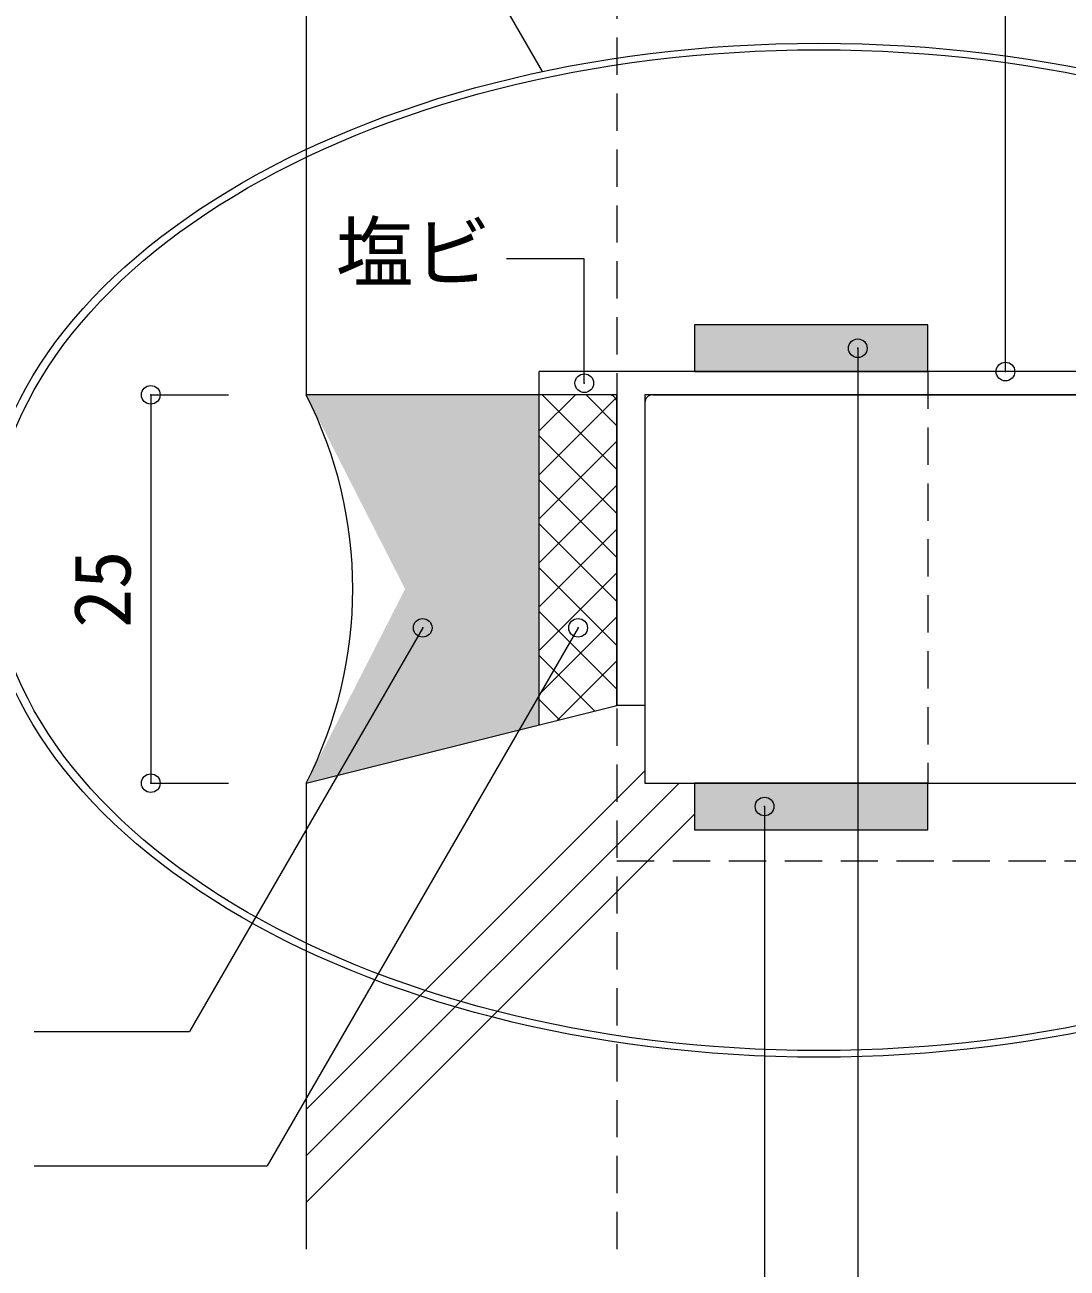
# Model space of a CAD drawing. Units: millimetres at full size, sheet at 1:2; details may follow other scales. Extents: x -874 to 280, y -194 to 194.
# Drawn here: x -707.1 to -640, y -152 to -72 of the extents above; entities that cross this region are included whole.
import ezdxf
from ezdxf.enums import TextEntityAlignment as Align

# ---------------------------------------------------------------- set-up
doc = ezdxf.new("R2010")
doc.units = ezdxf.units.MM
doc.header["$LTSCALE"] = 2
doc.header["$PDMODE"] = 32
doc.header["$PDSIZE"] = 1.2
doc.linetypes.add('DASHED1', pattern=[1.8, 1.2, -0.6])
doc.layers.add('1-0_', color=5, linetype='Continuous', lineweight=9)
doc.styles.add('ＭＳ ゴシック', font='')
doc.styles.get('ＭＳ ゴシック').set_extended_font_data('MS Gothic')

msp = doc.modelspace()

# ---------------------------------------------------------------- linework, layer by layer
at = {"layer": '1-0_', "color": 7}
for p, q in [((-689, 179.2), (-689, -95.8)), ((-644, -94.3), (-644, -54.3)), ((-636, -94.3), (-674, -94.3)), ((-674, -95.8), (-674, -94.3)), ((-699, -95.8), (-699, -120.8)), ((-699, -95.8), (-694, -95.8)), ((-669, -95.8), (-689, -95.8)), ((-674, -98.124), (-671.676, -95.8)), ((-674, -117.05), (-674, -95.8)), ((-669.5, -95.8), (-674, -95.8)), ((-674, -100.953), (-669, -95.953)), ((-673.812, -95.8), (-669, -100.612)), ((-670.984, -95.8), (-669, -97.784)), ((-666.7, -95.8), (-634, -95.8)), ((-667.2, -96.3), (-667.2, -115.8)), ((-674, -98.441), (-669, -103.441)), ((-674, -103.781), (-669, -98.781)), ((-674, -101.269), (-669, -106.269)), ((-674, -106.609), (-669, -101.609)), ((-674, -104.098), (-669, -109.098)), ((-674, -109.438), (-669, -104.438)), ((-674, -106.926), (-669, -111.926)), ((-674, -112.266), (-669, -107.266)), ((-674, -109.755), (-669, -114.755)), ((-674, -115.095), (-669, -110.095)), ((-681.5, -110.8), (-696.5, -136.781)), ((-671.5, -110.8), (-691.5, -145.441)), ((-674, -112.583), (-670.426, -116.157)), ((-672.836, -116.759), (-669, -112.923)), ((-689, -120.8), (-669, -115.8)), ((-674, -115.411), (-672.689, -116.722)), ((-669.065, -115.816), (-669, -115.752)), ((-667.2, -115.8), (-669, -115.8)), ((-699, -120.8), (-694, -120.8)), ((-689, -120.8), (-689, -150.8)), ((-659.5, -122.3), (-659.5, -157.8)), ((-706.5, -136.781), (-696.5, -136.781)), ((-706.5, -145.441), (-691.5, -145.441))]:
    msp.add_line(p, q, dxfattribs=at)
at = {"layer": '1-0_', "color": 7, "linetype": 'DASHED1'}
for p, q in [((-669, 179.2), (-669, -150.8)), ((-669, -125.8), (-432, -125.8))]:
    msp.add_line(p, q, dxfattribs=at)
at = {"layer": '1-0_', "color": 2, "linetype": 'DASHED1'}
msp.add_line((-649, -94.3), (-649, -120.8), dxfattribs=at)
at = {"layer": '1-0_', "color": 4}
msp.add_line((-623, -95.8), (-667.2, -95.8), dxfattribs=at)
at = {"layer": '1-0_'}
for p, q in [((-689, -141.8), (-667.2, -120)), ((-689, -144.8), (-665, -120.8)), ((-689, -147.8), (-664, -122.8))]:
    msp.add_line(p, q, dxfattribs=at)
at = {"layer": '1-0_', "color": 2}
for p, q in [((-664, -120.8), (-664, -123.8)), ((-649, -120.8), (-664, -120.8)), ((-649, -123.8), (-649, -120.8)), ((-664, -123.8), (-649, -123.8))]:
    msp.add_line(p, q, dxfattribs=at)
at = {"layer": '1-0_', "color": 134}
msp.add_lwpolyline([(-673.787, -74.992), (-680.127, -64.011), (-700.127, -64.011)], dxfattribs=at)
at = {"layer": '1-0_', "color": 7}
for points in [[(-671.1, -95.05), (-671.1, -87.05), (-676.1, -87.05)], [(-653.5, -92.8), (-653.5, -157.8), (-664.5, -157.8)], [(-669, -96.3), (-669, -115.8), (-669, -95.8)]]:
    msp.add_lwpolyline(points, dxfattribs=at)
at = {"layer": '1-0_', "color": 2}
msp.add_lwpolyline([(-664, -94.3), (-649, -94.3), (-649, -91.3), (-664, -91.3)], close=True, dxfattribs=at)
at = {"layer": '1-0_', "color": 4}
msp.add_lwpolyline([(-667.2, -95.8), (-667.2, -120.8), (-623, -120.8), (-623, -95.8)], dxfattribs=at)
at = {"layer": '1-0_', "color": 7}
for centre, radius, start, end in [((-713.542, -108.3), 27.542, 333.00853, 26.99147), ((-669.5, -96.3), 0.5, 0, 90), ((-666.7, -96.3), 0.5, 90, 180)]:
    msp.add_arc(centre, radius, start, end, dxfattribs=at)
at = {"layer": '1-0_', "color": 134}
for major_axis, ratio in [((53.856, 0), 0.606061), ((53.295, 0), 0.604466)]:
    msp.add_ellipse((-656, -105.8), major_axis=major_axis, ratio=ratio, dxfattribs=at)
at = {"layer": '1-0_', "color": 2}
for p in [(-653.5, -92.8), (-644, -94.3), (-671.1, -95.05), (-681.5, -110.8), (-671.5, -110.8), (-659.5, -122.3)]:
    msp.add_point(p, dxfattribs=at)
at = {"layer": '1-0_', "color": 7}
for p in [(-699, -95.8), (-699, -120.8)]:
    msp.add_point(p, dxfattribs=at)
at = {"layer": '1-0_', "color": 8}
for points in [[(-664, -91.3), (-664, -94.3), (-649, -91.3), (-649, -94.3)], [(-664, -120.8), (-664, -123.8), (-649, -120.8), (-649, -123.8)]]:
    msp.add_solid(points, dxfattribs=at)
at = {"layer": '1-0_', "color": 9}
for points in [[(-674, -117.05), (-689, -95.8), (-682.633, -108.3)], [(-674, -117.05), (-674, -95.8), (-689, -95.8)], [(-674, -117.05), (-682.633, -108.3), (-689, -120.8)]]:
    msp.add_solid(points, dxfattribs=at)

# ---------------------------------------------------------------- texts
at = {"layer": '1-0_', "color": 7, "style": 'ＭＳ ゴシック'}
msp.add_text('塩ビ', height=3.666, dxfattribs=at).set_placement((-687.1, -89.55), align=Align.BOTTOM_LEFT)
msp.add_text('25', height=3.666, rotation=90, dxfattribs=at).set_placement((-699.2, -110.8), align=Align.BOTTOM_LEFT)

doc.saveas('drawing.dxf')
